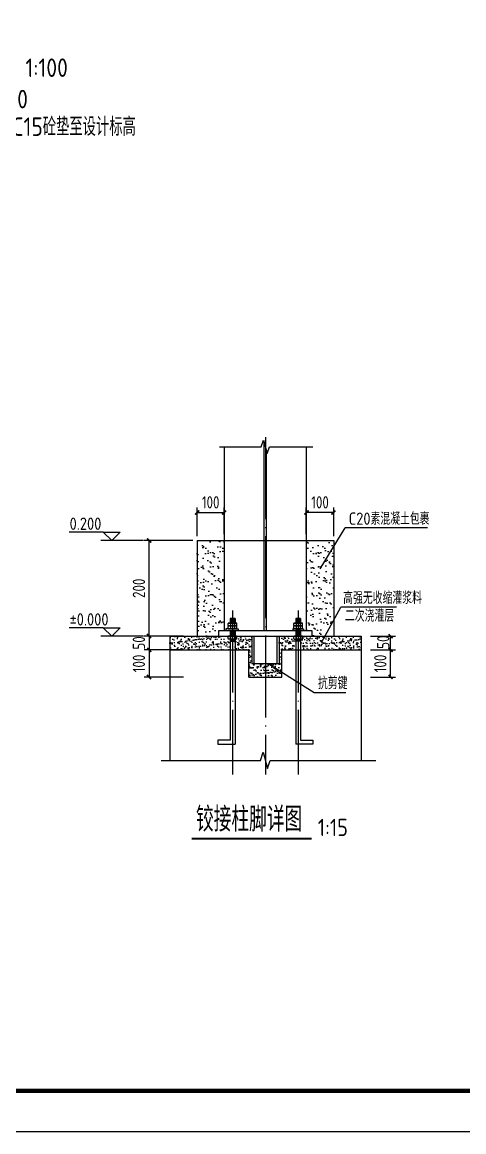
# Model space of a CAD drawing. Header units: millimetres. Extents: x 865974 to 875117, y 41124 to 44891.
# Drawn here: x 867105.9 to 867213.6, y 41123.6 to 41394.3 of the extents above; entities that cross this region are included whole.
import ezdxf

# ---------------------------------------------------------------- set-up
doc = ezdxf.new("R2010")
doc.units = ezdxf.units.MM
doc.header["$LTSCALE"] = 1000
doc.header["$MEASUREMENT"] = 0
doc.linetypes.add('DOTE', pattern=[2.42, 2, -0.2, 0.02, -0.2])
for name, color, linetype in [('AXIS', 3, 'Continuous'), ('COLUMN', 9, 'Continuous'), ('D1', 112, 'Continuous'), ('DIM', 7, 'Continuous'), ('DIM_SYMB', 3, 'Continuous'), ('DOTE', 1, 'DOTE'), ('OTHER', 2, 'Continuous'), ('PUB_DIM', 3, 'Continuous'), ('PUB_TEXT', 7, 'Continuous'), ('尺寸标注', 7, 'Continuous'), ('支撑', 6, 'Continuous'), ('柱', 2, 'Continuous'), ('柱集中标注', 2, 'Continuous'), ('梁', 4, 'Continuous'), ('螺栓孔标注', 253, 'Continuous')]:
    doc.layers.add(name, color=color, linetype=linetype)
doc.styles.add('GBHZ', font='gbenor.shx', dxfattribs={"width": 0.9, "bigfont": 'gbcbig.shx'})
doc.dimstyles.new('Y15', dxfattribs={"dimscale": 0, "dimtxt": 3, "dimasz": 0.01, "dimexe": 1.2, "dimexo": 1, "dimgap": 1, "dimtad": 1, "dimdec": 0, "dimlfac": 15, "dimzin": 0, "dimdsep": 46, "dimtxsty": 'GBHZ', "dimblk1": 'DX', "dimblk2": 'DX', "dimsah": 1, "dimcen": 0.09, "dimdle": 1, "dimadec": 0, "dimazin": 0, "dimtfac": 1, "dimtdec": 0, "dimtix": 1, "dimtmove": 2, "dimatfit": 3, "dimldrblk": 'DX', "dimfxl": 0, "dimtolj": 1, "dimtzin": 0, "dimarcsym": 0})
pattern_1 = [(37.5, (502040.9949, -183034.294), (-0.041995572, 1.2845491793), [0, -1.0133333333, 0, -1.1333333333, 0, -1.0833333333]), (7.5, (502040.9949, -183034.294), (1.179851137, 1.88143071), [0, -0.5466666667, 0, -0.9133333333, 0, -0.35]), (327.5, (502040.1749, -183034.294), (2.0760945745, 0.0037727024), [0, -0.3333333333, 0, -1.2, 0, -1.5666666667]), (317.5, (502040.175, -183034.294), (2.004084403, 0.585117043), [0, -0.1666666667, 0, -0.7866666667, 0, -0.9])]
pattern_2 = [(37.5, (502040.995, -183034.294), (-0.083991144, 2.569098359), [0, -2.026666667, 0, -2.266666667, 0, -2.166666667]), (7.5, (502040.995, -183034.294), (2.359702274, 3.76286142), [0, -1.093333333, 0, -1.826666667, 0, -0.7]), (327.5, (502039.355, -183034.294), (4.152189149, 0.007545405), [0, -0.666666667, 0, -2.4, 0, -3.133333333]), (317.5, (502039.355, -183034.294), (4.008168806, 1.170234087), [0, -0.333333333, 0, -1.573333333, 0, -1.8])]

# ---------------------------------------------------------------- blocks, each defined once
blk = doc.blocks.new('DX')
at = {"color": 0, "linetype": 'ByBlock', "const_width": 40}
blk.add_lwpolyline([(-54, -51), (46, 49)], dxfattribs=at)
blk = doc.blocks.new('*D760')
at = {"layer": 'Defpoints', "color": 0, "linetype": 'ByBlock', "transparency": 16777216}
for p in [(867189.85, 41241.21), (867195.75, 41241.21), (867189.85, 41234.54)]:
    blk.add_point(p, dxfattribs=at)
at = {"layer": 'dim', "color": 0, "linetype": 'ByBlock', "lineweight": -2, "transparency": 16777216}
for p, q in [((867190.85, 41241.21), (867196.95, 41241.21)), ((867195.75, 41234.55), (867195.75, 41241.2)), ((867190.85, 41234.54), (867196.95, 41234.54))]:
    blk.add_line(p, q, dxfattribs=at)
at = {"layer": 'dim', "color": 0, "linetype": 'ByBlock', "lineweight": -2, "transparency": 16777216, "xscale": 0.01, "yscale": 0.01, "zscale": 0.01}
for p, rotation in [((867195.75, 41241.21), 90), ((867195.75, 41234.54), 270)]:
    blk.add_blockref('DX', p, dxfattribs=dict(at, rotation=rotation))
at = {"layer": 'dim', "color": 0, "linetype": 'ByBlock', "transparency": 16777216, "insert": (867193.25, 41237.87), "char_height": 3, "attachment_point": 5, "rotation": 90, "style": 'GBHZ'}
blk.add_mtext('\\A1;100', dxfattribs=at)
blk = doc.blocks.new('*D761')
at = {"layer": 'Defpoints', "color": 0, "linetype": 'ByBlock', "transparency": 16777216}
for p in [(867189.85, 41244.54), (867195.75, 41244.54), (867189.85, 41241.21)]:
    blk.add_point(p, dxfattribs=at)
at = {"layer": 'dim', "color": 0, "linetype": 'ByBlock', "lineweight": -2, "transparency": 16777216}
for p, q in [((867190.85, 41244.54), (867196.95, 41244.54)), ((867195.75, 41241.22), (867195.75, 41244.53)), ((867190.85, 41241.21), (867196.95, 41241.21))]:
    blk.add_line(p, q, dxfattribs=at)
at = {"layer": 'dim', "color": 0, "linetype": 'ByBlock', "lineweight": -2, "transparency": 16777216, "xscale": 0.01, "yscale": 0.01, "zscale": 0.01}
for p, rotation in [((867195.75, 41244.54), 90), ((867195.75, 41241.21), 270)]:
    blk.add_blockref('DX', p, dxfattribs=dict(at, rotation=rotation))
at = {"layer": 'dim', "color": 0, "linetype": 'ByBlock', "transparency": 16777216, "insert": (867193.96, 41243.07), "char_height": 3, "attachment_point": 5, "rotation": 90, "style": 'GBHZ'}
blk.add_mtext('\\A1;50', dxfattribs=at)
blk = doc.blocks.new('*D767')
at = {"layer": 'Defpoints', "color": 0, "linetype": 'ByBlock', "transparency": 16777216}
for p in [(867146.27, 41244.54), (867136.87, 41241.21), (867146.27, 41241.21)]:
    blk.add_point(p, dxfattribs=at)
at = {"layer": 'dim', "color": 0, "linetype": 'ByBlock', "lineweight": -2, "transparency": 16777216}
for p, q in [((867145.27, 41244.54), (867135.67, 41244.54)), ((867136.87, 41244.55), (867136.87, 41244.56)), ((867136.87, 41244.54), (867136.87, 41241.21)), ((867145.27, 41241.21), (867135.67, 41241.21)), ((867136.87, 41241.2), (867136.87, 41241.19))]:
    blk.add_line(p, q, dxfattribs=at)
at = {"layer": 'dim', "color": 0, "linetype": 'ByBlock', "lineweight": -2, "transparency": 16777216, "xscale": 0.01, "yscale": 0.01, "zscale": 0.01}
for p, rotation in [((867136.87, 41244.54), 270), ((867136.87, 41241.21), 90)]:
    blk.add_blockref('DX', p, dxfattribs=dict(at, rotation=rotation))
at = {"layer": 'dim', "color": 0, "linetype": 'ByBlock', "transparency": 16777216, "insert": (867134.37, 41242.87), "char_height": 3, "attachment_point": 5, "rotation": 90, "style": 'GBHZ'}
blk.add_mtext('\\A1;50', dxfattribs=at)
blk = doc.blocks.new('*D768')
at = {"layer": 'Defpoints', "color": 0, "linetype": 'ByBlock', "transparency": 16777216}
for p in [(867146.27, 41241.21), (867136.87, 41234.54), (867146.27, 41234.54)]:
    blk.add_point(p, dxfattribs=at)
at = {"layer": 'dim', "color": 0, "linetype": 'ByBlock', "lineweight": -2, "transparency": 16777216}
for p, q in [((867145.27, 41241.21), (867135.67, 41241.21)), ((867136.87, 41241.2), (867136.87, 41234.55)), ((867145.27, 41234.54), (867135.67, 41234.54))]:
    blk.add_line(p, q, dxfattribs=at)
at = {"layer": 'dim', "color": 0, "linetype": 'ByBlock', "lineweight": -2, "transparency": 16777216, "xscale": 0.01, "yscale": 0.01, "zscale": 0.01}
for p, rotation in [((867136.87, 41241.21), 90), ((867136.87, 41234.54), 270)]:
    blk.add_blockref('DX', p, dxfattribs=dict(at, rotation=rotation))
at = {"layer": 'dim', "color": 0, "linetype": 'ByBlock', "transparency": 16777216, "insert": (867134.37, 41237.87), "char_height": 3, "attachment_point": 5, "rotation": 90, "style": 'GBHZ'}
blk.add_mtext('\\A1;100', dxfattribs=at)
blk = doc.blocks.new('*D769')
at = {"layer": 'Defpoints', "color": 0, "linetype": 'ByBlock', "transparency": 16777216}
for p in [(867155.21, 41274.68), (867155.21, 41268.43), (867148.55, 41267.89)]:
    blk.add_point(p, dxfattribs=at)
at = {"layer": 'dim', "color": 0, "linetype": 'ByBlock', "lineweight": -2, "transparency": 16777216}
for p, q in [((867148.55, 41268.89), (867148.55, 41275.88)), ((867148.56, 41274.68), (867155.2, 41274.68)), ((867155.21, 41269.43), (867155.21, 41275.88))]:
    blk.add_line(p, q, dxfattribs=at)
at = {"layer": 'dim', "color": 0, "linetype": 'ByBlock', "lineweight": -2, "transparency": 16777216, "xscale": 0.01, "yscale": 0.01, "zscale": 0.01, "rotation": 180}
blk.add_blockref('DX', (867148.55, 41274.68), dxfattribs=at)
at = {"layer": 'dim', "color": 0, "linetype": 'ByBlock', "lineweight": -2, "transparency": 16777216, "xscale": 0.01, "yscale": 0.01, "zscale": 0.01}
blk.add_blockref('DX', (867155.21, 41274.68), dxfattribs=at)
at = {"layer": 'dim', "color": 0, "linetype": 'ByBlock', "transparency": 16777216, "insert": (867151.88, 41277.18), "char_height": 3, "attachment_point": 5, "style": 'GBHZ'}
blk.add_mtext('\\A1;100', dxfattribs=at)
blk = doc.blocks.new('*D770')
at = {"layer": 'Defpoints', "color": 0, "linetype": 'ByBlock', "transparency": 16777216}
for p in [(867136.87, 41267.89), (867148.55, 41267.89), (867146.27, 41244.54)]:
    blk.add_point(p, dxfattribs=at)
at = {"layer": 'dim', "color": 0, "linetype": 'ByBlock', "lineweight": -2, "transparency": 16777216}
for p, q in [((867147.55, 41267.89), (867135.67, 41267.89)), ((867136.87, 41244.55), (867136.87, 41267.88)), ((867145.27, 41244.54), (867135.67, 41244.54))]:
    blk.add_line(p, q, dxfattribs=at)
at = {"layer": 'dim', "color": 0, "linetype": 'ByBlock', "lineweight": -2, "transparency": 16777216, "xscale": 0.01, "yscale": 0.01, "zscale": 0.01}
for p, rotation in [((867136.87, 41267.89), 90), ((867136.87, 41244.54), 270)]:
    blk.add_blockref('DX', p, dxfattribs=dict(at, rotation=rotation))
at = {"layer": 'dim', "color": 0, "linetype": 'ByBlock', "transparency": 16777216, "insert": (867134.37, 41256.21), "char_height": 3, "attachment_point": 5, "rotation": 90, "style": 'GBHZ'}
blk.add_mtext('\\A1;200', dxfattribs=at)
blk = doc.blocks.new('*D771')
at = {"layer": 'Defpoints', "color": 0, "linetype": 'ByBlock', "transparency": 16777216}
for p in [(867175.21, 41274.68), (867175.21, 41268.43), (867181.88, 41267.89)]:
    blk.add_point(p, dxfattribs=at)
at = {"layer": 'dim', "color": 0, "linetype": 'ByBlock', "lineweight": -2, "transparency": 16777216}
for p, q in [((867175.21, 41269.43), (867175.21, 41275.88)), ((867181.87, 41274.68), (867175.22, 41274.68)), ((867181.88, 41268.89), (867181.88, 41275.88))]:
    blk.add_line(p, q, dxfattribs=at)
at = {"layer": 'dim', "color": 0, "linetype": 'ByBlock', "lineweight": -2, "transparency": 16777216, "xscale": 0.01, "yscale": 0.01, "zscale": 0.01, "rotation": 180}
blk.add_blockref('DX', (867175.21, 41274.68), dxfattribs=at)
at = {"layer": 'dim', "color": 0, "linetype": 'ByBlock', "lineweight": -2, "transparency": 16777216, "xscale": 0.01, "yscale": 0.01, "zscale": 0.01}
blk.add_blockref('DX', (867181.88, 41274.68), dxfattribs=at)
at = {"layer": 'dim', "color": 0, "linetype": 'ByBlock', "transparency": 16777216, "insert": (867178.55, 41277.18), "char_height": 3, "attachment_point": 5, "style": 'GBHZ'}
blk.add_mtext('\\A1;100', dxfattribs=at)

msp = doc.modelspace()

# ---------------------------------------------------------------- hatches: boundary and pattern name
at = {"layer": 'dim', "linetype": 'ByBlock'}
h = msp.add_hatch(dxfattribs=at)
h.set_pattern_fill('AR-SAND', color=256, scale=1.333333, style=0)
h.set_pattern_definition(pattern_2)
h.paths.add_polyline_path([(867155.212, 41267.89), (867148.546, 41267.89), (867148.546, 41244.54), (867153.879, 41244.54), (867153.879, 41245.873), (867155.212, 41245.873)])
h = msp.add_hatch(dxfattribs=at)
h.set_pattern_fill('AR-SAND', color=256, scale=1.333333, style=0)
h.set_pattern_definition(pattern_2)
h.paths.add_polyline_path([(867181.879, 41267.89), (867175.212, 41267.89), (867175.212, 41245.873), (867176.546, 41245.873), (867176.546, 41244.54), (867179.778, 41244.54), (867181.879, 41248.37)])
at = {"layer": '柱集中标注', "linetype": 'ByBlock'}
h = msp.add_hatch(dxfattribs=at)
h.set_pattern_fill('AR-SAND', color=2, scale=0.666667, style=0)
h.set_pattern_definition(pattern_1)
h.paths.add_polyline_path([(867156.612, 41243.82), (867156.253, 41243.82, -0.4648425), (867156.139, 41243.92), (867156.139, 41244.44, -0.3768346), (867156.223, 41244.54), (867141.879, 41244.54), (867141.879, 41241.207), (867156.612, 41241.207)])
h = msp.add_hatch(dxfattribs=at)
h.set_pattern_fill('AR-SAND', color=2, scale=0.666667, style=0)
h.set_pattern_definition(pattern_1)
h.paths.add_polyline_path([(867165.212, 41237.873), (867161.879, 41237.873), (867161.879, 41244.54), (867157.812, 41244.54), (867157.812, 41243.82), (867158.202, 41243.82, 0.3653345), (867158.286, 41243.916), (867158.286, 41243.92, -0.4648425), (867158.172, 41243.82), (867157.812, 41243.82), (867157.812, 41241.207), (867161.212, 41241.207), (867161.212, 41234.54), (867165.212, 41234.54)])
h = msp.add_hatch(dxfattribs=at)
h.set_pattern_fill('AR-SAND', color=2, scale=0.666667, style=0)
h.set_pattern_definition(pattern_1)
h.paths.add_polyline_path([(867172.612, 41243.82), (867172.253, 41243.82, -0.0373924), (867172.238, 41243.819, 26.7433863), (867172.223, 41243.82), (867172.612, 41243.82), (867172.612, 41244.54), (867172.253, 41244.54), (867168.546, 41244.54), (867168.546, 41237.873), (867165.912, 41237.873), (867169.212, 41235.958), (867169.212, 41241.207), (867172.612, 41241.207)])
h = msp.add_hatch(dxfattribs=at)
h.set_pattern_fill('AR-SAND', color=2, scale=0.666667, style=0)
h.set_pattern_definition(pattern_1)
h.paths.add_polyline_path([(867188.546, 41244.54), (867174.202, 41244.54, -0.3768346), (867174.286, 41244.44), (867174.286, 41243.92, -0.4648425), (867174.172, 41243.82), (867173.812, 41243.82), (867173.812, 41241.207), (867188.546, 41241.207)])
h = msp.add_hatch(dxfattribs=at)
h.set_pattern_fill('AR-SAND', color=2, scale=0.666667, style=0)
h.set_pattern_definition(pattern_1)
h.paths.add_polyline_path([(867165.912, 41237.873), (867165.212, 41237.873), (867165.212, 41234.54), (867169.212, 41234.54), (867169.212, 41235.958)])

# ---------------------------------------------------------------- linework, layer by layer
for p, q in [((867155.212, 41245.873), (867155.212, 41290.716)), ((867164.946, 41245.873), (867164.946, 41291.694)), ((867165.479, 41245.873), (867165.479, 41289.739)), ((867175.212, 41245.873), (867175.212, 41290.716)), ((867178.577, 41260.976), (867184.72, 41270.963)), ((867204.768, 41270.963), (867184.72, 41270.963)), ((867156.612, 41248.873), (867156.612, 41247.731)), ((867157.814, 41248.873), (867156.614, 41248.873)), ((867157.814, 41248.873), (867157.814, 41247.731)), ((867172.611, 41248.873), (867173.811, 41248.873)), ((867172.611, 41248.873), (867172.611, 41247.731)), ((867173.812, 41248.873), (867173.812, 41247.731)), ((867141.879, 41241.207), (867161.212, 41241.207)), ((867161.212, 41234.54), (867161.212, 41241.207)), ((867169.212, 41234.54), (867169.212, 41241.207)), ((867169.212, 41241.207), (867188.546, 41241.207)), ((867165.912, 41237.873), (867177.137, 41230.776)), ((867161.212, 41234.54), (867169.212, 41234.54)), ((867177.137, 41230.776), (867184.821, 41230.776)), ((867761.988, 41123.604), (866920.988, 41123.604))]:
    msp.add_line(p, q)
at = {"color": 0, "const_width": 1}
msp.add_lwpolyline([(867751.988, 41133.604), (866945.988, 41133.604), (866945.988, 41707.604), (867751.988, 41707.604)], close=True, dxfattribs=at)
at = {"layer": 'AXIS'}
for p, q in [((867156.612, 41248.873), (867157.812, 41248.873)), ((867156.612, 41248.74), (867157.812, 41248.74)), ((867156.612, 41248.607), (867157.812, 41248.607)), ((867156.612, 41248.607), (867157.812, 41248.607)), ((867156.612, 41248.473), (867157.812, 41248.473)), ((867156.612, 41248.473), (867157.812, 41248.473)), ((867156.612, 41248.34), (867157.812, 41248.34)), ((867156.612, 41248.207), (867157.812, 41248.207)), ((867156.612, 41248.073), (867157.812, 41248.073)), ((867156.612, 41247.94), (867157.812, 41247.94)), ((867156.612, 41247.807), (867157.812, 41247.807)), ((867173.812, 41248.873), (867172.612, 41248.873)), ((867173.812, 41248.74), (867172.612, 41248.74)), ((867173.812, 41248.607), (867172.612, 41248.607)), ((867173.812, 41248.607), (867172.612, 41248.607)), ((867173.812, 41248.473), (867172.612, 41248.473)), ((867173.812, 41248.473), (867172.612, 41248.473)), ((867173.812, 41248.34), (867172.612, 41248.34)), ((867173.812, 41248.207), (867172.612, 41248.207)), ((867173.812, 41248.073), (867172.612, 41248.073)), ((867173.812, 41247.94), (867172.612, 41247.94)), ((867173.812, 41247.807), (867172.612, 41247.807)), ((867156.612, 41245.873), (867157.812, 41245.873)), ((867156.612, 41245.74), (867157.812, 41245.74)), ((867156.612, 41245.607), (867157.812, 41245.607)), ((867156.612, 41245.607), (867157.812, 41245.607)), ((867156.612, 41245.473), (867157.812, 41245.473)), ((867156.612, 41245.34), (867157.812, 41245.34)), ((867156.612, 41245.207), (867157.812, 41245.207)), ((867156.612, 41245.073), (867157.812, 41245.073)), ((867156.612, 41244.94), (867157.812, 41244.94)), ((867156.612, 41244.807), (867157.812, 41244.807)), ((867156.612, 41244.807), (867157.812, 41244.807)), ((867156.612, 41244.673), (867157.812, 41244.673)), ((867156.612, 41243.82), (867157.812, 41243.82)), ((867156.612, 41243.687), (867157.812, 41243.687)), ((867173.812, 41245.873), (867172.612, 41245.873)), ((867173.812, 41245.74), (867172.612, 41245.74)), ((867173.812, 41245.607), (867172.612, 41245.607)), ((867173.812, 41245.607), (867172.612, 41245.607)), ((867173.812, 41245.473), (867172.612, 41245.473)), ((867173.812, 41245.34), (867172.612, 41245.34)), ((867173.812, 41245.207), (867172.612, 41245.207)), ((867173.812, 41245.073), (867172.612, 41245.073)), ((867173.812, 41244.94), (867172.612, 41244.94)), ((867173.812, 41244.807), (867172.612, 41244.807)), ((867173.812, 41244.807), (867172.612, 41244.807)), ((867173.812, 41244.673), (867172.612, 41244.673)), ((867173.812, 41243.82), (867172.612, 41243.82)), ((867173.812, 41243.687), (867172.612, 41243.687)), ((867156.612, 41243.554), (867157.812, 41243.554)), ((867156.612, 41243.554), (867157.812, 41243.554)), ((867156.612, 41243.42), (867157.812, 41243.42)), ((867156.612, 41243.287), (867157.812, 41243.287)), ((867173.812, 41243.554), (867172.612, 41243.554)), ((867173.812, 41243.554), (867172.612, 41243.554)), ((867173.812, 41243.42), (867172.612, 41243.42)), ((867173.812, 41243.287), (867172.612, 41243.287))]:
    msp.add_line(p, q, dxfattribs=at)
at = {"layer": 'COLUMN'}
for p, q in [((867156.612, 41245.873), (867156.612, 41219.167)), ((867157.812, 41245.873), (867157.812, 41218.151)), ((867172.612, 41245.873), (867172.612, 41218.151)), ((867173.812, 41245.873), (867173.812, 41219.167))]:
    msp.add_line(p, q, dxfattribs=at)
at = {"layer": 'D1'}
for p, q in [((867125.691, 41269.938), (867117.387, 41269.938)), ((867125.691, 41269.938), (867127.739, 41267.89)), ((867125.691, 41269.938), (867129.787, 41269.938)), ((867129.787, 41269.938), (867127.739, 41267.89)), ((867125.691, 41246.588), (867117.387, 41246.588)), ((867125.691, 41246.588), (867127.739, 41244.54)), ((867125.691, 41246.588), (867129.787, 41246.588)), ((867129.787, 41246.588), (867127.739, 41244.54))]:
    msp.add_line(p, q, dxfattribs=at)
for points in [[(867135.475, 41267.89), (867125.072, 41267.89)], [(867135.475, 41244.54), (867125.072, 41244.54)]]:
    msp.add_lwpolyline(points, dxfattribs=at)
at = {"layer": 'DIM_SYMB', "const_width": 0.525}
msp.add_lwpolyline([(867147.273, 41195.144), (867176.532, 41195.144)], dxfattribs=at)
at = {"layer": 'DOTE', "linetype": 'DOTE', "ltscale": 0.01}
for p, q in [((867165.212, 41293.094), (867165.212, 41210.758)), ((867157.212, 41250.791), (867157.212, 41210.758)), ((867173.212, 41250.791), (867173.212, 41210.758))]:
    msp.add_line(p, q, dxfattribs=at)
at = {"layer": 'OTHER'}
for p, q in [((867141.879, 41244.54), (867141.879, 41214.233)), ((867188.546, 41244.54), (867188.546, 41214.233))]:
    msp.add_line(p, q, dxfattribs=at)
for points in [[(867154.021, 41290.716), (867164.23, 41290.716), (867164.759, 41292.379), (867165.666, 41289.054), (867166.195, 41290.716), (867176.758, 41290.716)], [(867139.798, 41214.233), (867164.034, 41214.233), (867164.668, 41216.228), (867165.756, 41212.239), (867166.391, 41214.233), (867192.136, 41214.233)]]:
    msp.add_lwpolyline(points, dxfattribs=at)
at = {"layer": 'PUB_DIM'}
for p, q in [((867148.546, 41267.89), (867181.879, 41267.89)), ((867148.546, 41267.89), (867148.546, 41244.54)), ((867181.879, 41267.89), (867181.879, 41244.54))]:
    msp.add_line(p, q, dxfattribs=at)
at = {"layer": '尺寸标注', "color": 4, "linetype": 'ByBlock'}
for p, q in [((867156.612, 41219.167), (867153.634, 41219.167)), ((867153.634, 41219.167), (867153.634, 41218.151)), ((867153.634, 41218.151), (867157.812, 41218.151)), ((867176.791, 41218.151), (867172.612, 41218.151)), ((867173.812, 41219.167), (867176.791, 41219.167)), ((867176.791, 41219.167), (867176.791, 41218.151))]:
    msp.add_line(p, q, dxfattribs=at)
at = {"layer": '支撑', "color": 3}
for p in [(867178.92, 41242.976), (867197.183, 41251.614)]:
    msp.add_line(p, (867183.659, 41251.614), dxfattribs=at)
at = {"layer": '柱'}
msp.add_line((867141.879, 41244.54), (867188.546, 41244.54), dxfattribs=at)
msp.add_lwpolyline([(867153.879, 41244.54), (867153.879, 41245.873), (867176.546, 41245.873), (867176.546, 41244.54)], dxfattribs=at)
at = {"layer": '梁'}
for p, q in [((867156.139, 41247.111), (867156.139, 41247.631)), ((867156.139, 41246.391), (867156.139, 41246.912)), ((867156.253, 41247.731), (867158.172, 41247.731)), ((867158.172, 41247.731), (867156.253, 41247.731)), ((867156.253, 41247.011), (867158.172, 41247.011)), ((867158.172, 41247.011), (867156.253, 41247.011)), ((867158.172, 41247.011), (867156.253, 41247.011)), ((867156.745, 41247.731), (867156.745, 41247.011)), ((867156.745, 41247.011), (867156.745, 41246.292)), ((867157.68, 41247.731), (867157.68, 41247.011)), ((867157.68, 41247.011), (867157.68, 41246.292)), ((867158.286, 41247.111), (867158.286, 41247.631)), ((867158.286, 41246.391), (867158.286, 41246.912)), ((867172.139, 41247.111), (867172.139, 41247.631)), ((867172.139, 41246.391), (867172.139, 41246.912)), ((867172.253, 41247.731), (867174.172, 41247.731)), ((867174.172, 41247.731), (867172.253, 41247.731)), ((867172.253, 41247.011), (867174.172, 41247.011)), ((867172.253, 41247.011), (867174.172, 41247.011)), ((867174.172, 41247.011), (867172.253, 41247.011)), ((867172.745, 41247.731), (867172.745, 41247.011)), ((867172.745, 41247.011), (867172.745, 41246.292)), ((867173.68, 41247.731), (867173.68, 41247.011)), ((867173.68, 41247.011), (867173.68, 41246.292)), ((867174.286, 41247.111), (867174.286, 41247.631)), ((867174.286, 41246.391), (867174.286, 41246.912)), ((867158.172, 41246.292), (867155.546, 41246.292)), ((867155.546, 41246.292), (867155.546, 41245.873)), ((867156.139, 41243.92), (867156.139, 41244.44)), ((867158.172, 41244.54), (867156.253, 41244.54)), ((867158.172, 41244.54), (867156.253, 41244.54)), ((867156.253, 41244.54), (867158.172, 41244.54)), ((867158.172, 41243.82), (867156.253, 41243.82)), ((867156.279, 41246.292), (867158.546, 41246.292)), ((867156.745, 41244.54), (867156.745, 41243.82)), ((867157.68, 41244.54), (867157.68, 41243.82)), ((867158.286, 41243.92), (867158.286, 41244.44)), ((867158.546, 41246.292), (867158.546, 41245.873)), ((867161.879, 41244.54), (867161.879, 41237.873)), ((867162.412, 41244.54), (867162.412, 41237.873)), ((867168.012, 41244.54), (867168.012, 41237.873)), ((867168.546, 41244.54), (867168.546, 41237.873)), ((867174.146, 41246.292), (867171.879, 41246.292)), ((867171.879, 41246.292), (867171.879, 41245.873)), ((867172.139, 41243.92), (867172.139, 41244.44)), ((867172.253, 41246.292), (867174.546, 41246.292)), ((867174.172, 41244.54), (867172.253, 41244.54)), ((867172.253, 41244.54), (867174.172, 41244.54)), ((867172.253, 41244.54), (867174.172, 41244.54)), ((867172.253, 41243.82), (867174.172, 41243.82)), ((867172.745, 41244.54), (867172.745, 41243.82)), ((867173.68, 41244.54), (867173.68, 41243.82)), ((867174.286, 41243.92), (867174.286, 41244.44)), ((867174.546, 41246.292), (867174.546, 41245.873)), ((867161.879, 41237.873), (867168.546, 41237.873))]:
    msp.add_line(p, q, dxfattribs=at)
for centre, start, end in [((867156.238, 41247.633), 81.43428, 181.15833), ((867156.238, 41247.109), 178.84167, 278.56572), ((867156.238, 41246.914), 81.43428, 181.15833), ((867156.238, 41246.389), 178.84167, 278.56572), ((867158.187, 41247.633), 358.84167, 98.56572), ((867158.187, 41247.109), 261.43428, 1.15833), ((867158.187, 41246.914), 358.84167, 98.56572), ((867158.187, 41246.389), 261.43428, 1.15833), ((867172.238, 41247.633), 81.43428, 181.15833), ((867172.238, 41247.109), 178.84167, 278.56572), ((867172.238, 41246.914), 81.43428, 181.15833), ((867172.238, 41246.389), 178.84167, 278.56572), ((867174.187, 41247.633), 358.84167, 98.56572), ((867174.187, 41247.109), 261.43428, 1.15833), ((867174.187, 41246.914), 358.84167, 98.56572), ((867174.187, 41246.389), 261.43428, 1.15833), ((867156.238, 41244.442), 81.43428, 181.15833), ((867156.238, 41243.918), 178.84167, 278.56572), ((867158.187, 41243.918), 261.43428, 1.15833), ((867172.238, 41243.918), 178.84167, 278.56572), ((867174.187, 41244.442), 358.84167, 98.56572), ((867174.187, 41243.918), 261.43428, 1.15833)]:
    msp.add_arc(centre, 0.0989, start, end, dxfattribs=at)

# ---------------------------------------------------------------- texts
at = {"ltscale": 2, "style": 'GBHZ'}
msp.add_text('1:100', height=4.5, rotation=0.20444, dxfattribs=at).set_placement((867106.718, 41380.948))
at = {"style": 'GBHZ'}
for s, p in [('基础置于持力层内深度不小于 200', (867054.88, 41373.309)), ('局部加深处要求开挖至持力层后用C15砼垫至设计标高', (867054.88, 41366.581))]:
    msp.add_text(s, height=4.5, dxfattribs=at).set_placement(p)
at = {"layer": 'PUB_TEXT', "style": 'GBHZ'}
for s, height, p in [('铰接柱脚详图', 6, (867148.296, 41196.845)), ('1:15', 4.2, (867178.002, 41195.763))]:
    msp.add_text(s, height=height, dxfattribs=at).set_placement(p)
at = {"layer": '螺栓孔标注', "style": 'GBHZ'}
for s, p in [('0.200', (867117.469, 41270.462)), ('C20素混凝土包裹', (867185.54, 41271.696)), ('高强无收缩灌浆料', (867184.207, 41252.372)), ('%%P0.000', (867117.469, 41247.113)), ('二次浇灌层', (867184.624, 41248.026)), ('抗剪键', (867178.045, 41231.587, 6))]:
    msp.add_text(s, height=3, dxfattribs=at).set_placement(p)

# ---------------------------------------------------------------- dimensions: what is measured, and where the dimension line sits
at = {"layer": 'dim', "color": 6, "linetype": 'ByBlock'}
dim = msp.add_linear_dim(base=(867155.212, 41274.685), p1=(867148.546, 41267.89), p2=(867155.212, 41268.427), dimstyle='Y15', override={"dimscale": 1}, dxfattribs=at)
dim.commit()
dim.dimension.update_dxf_attribs({"geometry": '*D769', "text_midpoint": (867151.879, 41277.185)})
for base, p1, p2, angle, picture, middle in [((867175.212, 41274.685), (867181.879, 41267.89), (867175.212, 41268.427), 180, '*D771', (867178.546, 41277.185)), ((867136.875, 41241.207), (867146.273, 41244.54), (867146.273, 41241.207), 90, '*D767', (867134.375, 41242.873)), ((867136.875, 41234.54), (867146.273, 41241.207), (867146.273, 41234.54), 90, '*D768', (867134.375, 41237.873)), ((867195.746, 41241.207), (867189.848, 41234.54), (867189.848, 41241.207), 90, '*D760', (867193.246, 41237.873))]:
    dim = msp.add_linear_dim(base=base, p1=p1, p2=p2, angle=angle, dimstyle='Y15', override={"dimscale": 1}, dxfattribs=at)
    dim.commit()
    dim.dimension.update_dxf_attribs({"geometry": picture, "text_midpoint": middle})
dim = msp.add_linear_dim(base=(867136.875, 41267.89), p1=(867146.273, 41244.54), p2=(867148.546, 41267.89), angle=90, text='200', dimstyle='Y15', override={"dimscale": 1}, dxfattribs=at)
dim.commit()
dim.dimension.update_dxf_attribs({"geometry": '*D770', "text_midpoint": (867134.375, 41256.215)})
dim = msp.add_linear_dim(base=(867195.746, 41244.54), p1=(867189.848, 41241.207), p2=(867189.848, 41244.54), angle=90, dimstyle='Y15', override={"dimscale": 1}, dxfattribs=at)
dim.commit()
dim.dimension.update_dxf_attribs({"geometry": '*D761', "text_midpoint": (867193.958, 41243.066), "dimtype": 160})

doc.saveas('drawing.dxf')
